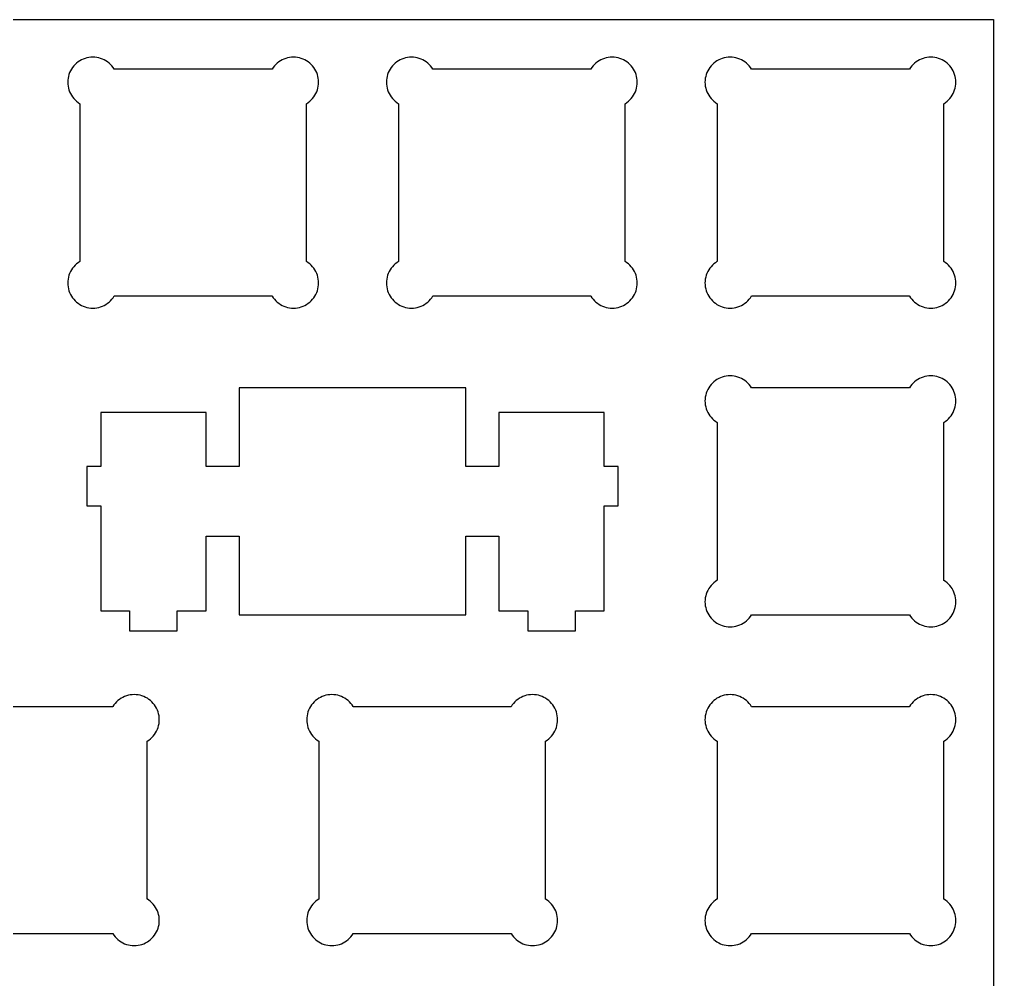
# Model space of a CAD drawing. Extents: x 0 to 305, y 0 to 115.
# Drawn here: x 247 to 305.3, y 57.6 to 115 of the extents above; entities that cross this region are included whole.
import ezdxf

# ---------------------------------------------------------------- set-up
doc = ezdxf.new("R2010")
doc.units = 0
doc.layers.get('0').update_dxf_attribs({"linetype": 'CONTINUOUS'})

msp = doc.modelspace()

# ---------------------------------------------------------------- linework, layer by layer
at = {"color": 0}
for p, q in [((0.01929, 114.986), (305.268, 114.986)), ((305.268, 114.986), (305.268, 0.23702)), ((250.537, 112.451), (250.443, 112.378)), ((250.635, 112.517), (250.537, 112.451)), ((250.737, 112.573), (250.635, 112.517)), ((250.844, 112.623), (250.737, 112.573)), ((250.954, 112.664), (250.844, 112.623)), ((251.068, 112.696), (250.954, 112.664)), ((251.183, 112.718), (251.068, 112.696)), ((251.301, 112.733), (251.183, 112.718)), ((251.418, 112.737), (251.301, 112.733)), ((251.536, 112.733), (251.418, 112.737)), ((251.653, 112.718), (251.536, 112.733)), ((251.769, 112.696), (251.653, 112.718)), ((251.882, 112.664), (251.769, 112.696)), ((251.992, 112.623), (251.882, 112.664)), ((252.098, 112.573), (251.992, 112.623)), ((252.202, 112.517), (252.098, 112.573)), ((252.3, 112.451), (252.202, 112.517)), ((252.393, 112.378), (252.3, 112.451)), ((262.537, 112.451), (262.443, 112.378)), ((262.635, 112.517), (262.537, 112.451)), ((262.737, 112.573), (262.635, 112.517)), ((262.844, 112.623), (262.737, 112.573)), ((262.955, 112.664), (262.844, 112.623)), ((263.067, 112.696), (262.955, 112.664)), ((263.183, 112.718), (263.067, 112.696)), ((263.3, 112.733), (263.183, 112.718)), ((263.417, 112.737), (263.3, 112.733)), ((263.536, 112.733), (263.417, 112.737)), ((263.653, 112.718), (263.536, 112.733)), ((263.769, 112.696), (263.653, 112.718)), ((263.882, 112.664), (263.769, 112.696)), ((263.992, 112.623), (263.882, 112.664)), ((264.098, 112.573), (263.992, 112.623)), ((264.202, 112.517), (264.098, 112.573)), ((264.299, 112.451), (264.202, 112.517)), ((264.393, 112.378), (264.299, 112.451)), ((269.587, 112.451), (269.493, 112.378)), ((269.685, 112.517), (269.587, 112.451)), ((269.787, 112.573), (269.685, 112.517)), ((269.894, 112.623), (269.787, 112.573)), ((270.004, 112.664), (269.894, 112.623)), ((270.118, 112.696), (270.004, 112.664)), ((270.233, 112.718), (270.118, 112.696)), ((270.351, 112.733), (270.233, 112.718)), ((270.468, 112.737), (270.351, 112.733)), ((270.586, 112.733), (270.468, 112.737)), ((270.703, 112.718), (270.586, 112.733)), ((270.819, 112.696), (270.703, 112.718)), ((270.932, 112.664), (270.819, 112.696)), ((271.042, 112.623), (270.932, 112.664)), ((271.148, 112.573), (271.042, 112.623)), ((271.252, 112.517), (271.148, 112.573)), ((271.35, 112.451), (271.252, 112.517)), ((271.443, 112.378), (271.35, 112.451)), ((281.587, 112.451), (281.493, 112.378)), ((281.685, 112.517), (281.587, 112.451)), ((281.787, 112.573), (281.685, 112.517)), ((281.894, 112.623), (281.787, 112.573)), ((282.005, 112.664), (281.894, 112.623)), ((282.117, 112.696), (282.005, 112.664)), ((282.233, 112.718), (282.117, 112.696)), ((282.35, 112.733), (282.233, 112.718)), ((282.467, 112.737), (282.35, 112.733)), ((282.586, 112.733), (282.467, 112.737)), ((282.703, 112.718), (282.586, 112.733)), ((282.819, 112.696), (282.703, 112.718)), ((282.932, 112.664), (282.819, 112.696)), ((283.042, 112.623), (282.932, 112.664)), ((283.148, 112.573), (283.042, 112.623)), ((283.252, 112.517), (283.148, 112.573)), ((283.349, 112.451), (283.252, 112.517)), ((283.443, 112.378), (283.349, 112.451)), ((288.637, 112.451), (288.543, 112.378)), ((288.735, 112.517), (288.637, 112.451)), ((288.837, 112.573), (288.735, 112.517)), ((288.944, 112.623), (288.837, 112.573)), ((289.054, 112.664), (288.944, 112.623)), ((289.168, 112.696), (289.054, 112.664)), ((289.283, 112.718), (289.168, 112.696)), ((289.401, 112.733), (289.283, 112.718)), ((289.518, 112.737), (289.401, 112.733)), ((289.636, 112.733), (289.518, 112.737)), ((289.753, 112.718), (289.636, 112.733)), ((289.869, 112.696), (289.753, 112.718)), ((289.982, 112.664), (289.869, 112.696)), ((290.092, 112.623), (289.982, 112.664)), ((290.198, 112.573), (290.092, 112.623)), ((290.302, 112.517), (290.198, 112.573)), ((290.4, 112.451), (290.302, 112.517)), ((290.493, 112.378), (290.4, 112.451)), ((300.637, 112.451), (300.543, 112.378)), ((300.735, 112.517), (300.637, 112.451)), ((300.837, 112.573), (300.735, 112.517)), ((300.944, 112.623), (300.837, 112.573)), ((301.055, 112.664), (300.944, 112.623)), ((301.167, 112.696), (301.055, 112.664)), ((301.283, 112.718), (301.167, 112.696)), ((301.4, 112.733), (301.283, 112.718)), ((301.517, 112.737), (301.4, 112.733)), ((301.636, 112.733), (301.517, 112.737)), ((301.753, 112.718), (301.636, 112.733)), ((301.869, 112.696), (301.753, 112.718)), ((301.982, 112.664), (301.869, 112.696)), ((302.092, 112.623), (301.982, 112.664)), ((302.198, 112.573), (302.092, 112.623)), ((302.302, 112.517), (302.198, 112.573)), ((302.399, 112.451), (302.302, 112.517)), ((302.493, 112.378), (302.399, 112.451)), ((250.082, 111.919), (250.033, 111.811)), ((250.139, 112.021), (250.082, 111.919)), ((250.205, 112.118), (250.139, 112.021)), ((250.278, 112.212), (250.205, 112.118)), ((250.358, 112.298), (250.278, 112.212)), ((250.443, 112.378), (250.358, 112.298)), ((252.477, 112.298), (252.393, 112.378)), ((252.559, 112.212), (252.477, 112.298)), ((252.632, 112.118), (252.559, 112.212)), ((252.702, 112.013), (252.632, 112.118)), ((262.135, 112.013), (252.702, 112.013)), ((262.139, 112.021), (262.135, 112.013)), ((262.205, 112.118), (262.139, 112.021)), ((262.278, 112.212), (262.205, 112.118)), ((262.358, 112.298), (262.278, 112.212)), ((262.443, 112.378), (262.358, 112.298)), ((264.479, 112.298), (264.393, 112.378)), ((264.559, 112.212), (264.479, 112.298)), ((264.632, 112.118), (264.559, 112.212)), ((264.696, 112.021), (264.632, 112.118)), ((264.755, 111.919), (264.696, 112.021)), ((264.804, 111.811), (264.755, 111.919)), ((269.132, 111.919), (269.083, 111.811)), ((269.189, 112.021), (269.132, 111.919)), ((269.255, 112.118), (269.189, 112.021)), ((269.328, 112.212), (269.255, 112.118)), ((269.408, 112.298), (269.328, 112.212)), ((269.493, 112.378), (269.408, 112.298)), ((271.529, 112.298), (271.443, 112.378)), ((271.609, 112.212), (271.529, 112.298)), ((271.682, 112.118), (271.609, 112.212)), ((271.752, 112.013), (271.682, 112.118)), ((281.185, 112.013), (271.752, 112.013)), ((281.189, 112.021), (281.185, 112.013)), ((281.255, 112.118), (281.189, 112.021)), ((281.328, 112.212), (281.255, 112.118)), ((281.408, 112.298), (281.328, 112.212)), ((281.493, 112.378), (281.408, 112.298)), ((283.529, 112.298), (283.443, 112.378)), ((283.609, 112.212), (283.529, 112.298)), ((283.682, 112.118), (283.609, 112.212)), ((283.746, 112.021), (283.682, 112.118)), ((283.805, 111.919), (283.746, 112.021)), ((283.854, 111.811), (283.805, 111.919)), ((288.182, 111.919), (288.133, 111.811)), ((288.239, 112.021), (288.182, 111.919)), ((288.305, 112.118), (288.239, 112.021)), ((288.378, 112.212), (288.305, 112.118)), ((288.458, 112.298), (288.378, 112.212)), ((288.543, 112.378), (288.458, 112.298)), ((290.579, 112.298), (290.493, 112.378)), ((290.659, 112.212), (290.579, 112.298)), ((290.732, 112.118), (290.659, 112.212)), ((290.802, 112.013), (290.732, 112.118)), ((300.235, 112.013), (290.802, 112.013)), ((300.239, 112.021), (300.235, 112.013)), ((300.305, 112.118), (300.239, 112.021)), ((300.378, 112.212), (300.305, 112.118)), ((300.458, 112.298), (300.378, 112.212)), ((300.543, 112.378), (300.458, 112.298)), ((302.579, 112.298), (302.493, 112.378)), ((302.659, 112.212), (302.579, 112.298)), ((302.732, 112.118), (302.659, 112.212)), ((302.796, 112.021), (302.732, 112.118)), ((302.855, 111.919), (302.796, 112.021)), ((302.904, 111.811), (302.855, 111.919)), ((249.922, 111.355), (249.918, 111.238)), ((249.918, 111.238), (249.922, 111.119)), ((249.937, 111.472), (249.922, 111.355)), ((249.96, 111.588), (249.937, 111.472)), ((249.991, 111.701), (249.96, 111.588)), ((250.033, 111.811), (249.991, 111.701)), ((264.845, 111.701), (264.804, 111.811)), ((264.877, 111.588), (264.845, 111.701)), ((264.9, 111.472), (264.877, 111.588)), ((264.914, 111.355), (264.9, 111.472)), ((264.918, 111.238), (264.914, 111.355)), ((264.914, 111.119), (264.918, 111.238)), ((268.972, 111.355), (268.968, 111.238)), ((268.968, 111.238), (268.972, 111.119)), ((268.987, 111.472), (268.972, 111.355)), ((269.01, 111.588), (268.987, 111.472)), ((269.041, 111.701), (269.01, 111.588)), ((269.083, 111.811), (269.041, 111.701)), ((283.895, 111.701), (283.854, 111.811)), ((283.927, 111.588), (283.895, 111.701)), ((283.95, 111.472), (283.927, 111.588)), ((283.964, 111.355), (283.95, 111.472)), ((283.968, 111.238), (283.964, 111.355)), ((283.964, 111.119), (283.968, 111.238)), ((288.022, 111.355), (288.018, 111.238)), ((288.018, 111.238), (288.022, 111.119)), ((288.037, 111.472), (288.022, 111.355)), ((288.06, 111.588), (288.037, 111.472)), ((288.091, 111.701), (288.06, 111.588)), ((288.133, 111.811), (288.091, 111.701)), ((302.945, 111.701), (302.904, 111.811)), ((302.977, 111.588), (302.945, 111.701)), ((303, 111.472), (302.977, 111.588)), ((303.014, 111.355), (303, 111.472)), ((303.018, 111.238), (303.014, 111.355)), ((303.014, 111.119), (303.018, 111.238)), ((249.922, 111.119), (249.937, 111.002)), ((249.937, 111.002), (249.96, 110.887)), ((249.96, 110.887), (249.991, 110.774)), ((249.991, 110.774), (250.033, 110.663)), ((250.033, 110.663), (250.082, 110.557)), ((264.755, 110.557), (264.804, 110.663)), ((264.804, 110.663), (264.845, 110.774)), ((264.845, 110.774), (264.877, 110.887)), ((264.877, 110.887), (264.9, 111.002)), ((264.9, 111.002), (264.914, 111.119)), ((268.972, 111.119), (268.987, 111.002)), ((268.987, 111.002), (269.01, 110.887)), ((269.01, 110.887), (269.041, 110.774)), ((269.041, 110.774), (269.083, 110.663)), ((269.083, 110.663), (269.132, 110.557)), ((283.805, 110.557), (283.854, 110.663)), ((283.854, 110.663), (283.895, 110.774)), ((283.895, 110.774), (283.927, 110.887)), ((283.927, 110.887), (283.95, 111.002)), ((283.95, 111.002), (283.964, 111.119)), ((288.022, 111.119), (288.037, 111.002)), ((288.037, 111.002), (288.06, 110.887)), ((288.06, 110.887), (288.091, 110.774)), ((288.091, 110.774), (288.133, 110.663)), ((288.133, 110.663), (288.182, 110.557)), ((302.855, 110.557), (302.904, 110.663)), ((302.904, 110.663), (302.945, 110.774)), ((302.945, 110.774), (302.977, 110.887)), ((302.977, 110.887), (303, 111.002)), ((303, 111.002), (303.014, 111.119)), ((250.082, 110.557), (250.139, 110.454)), ((250.139, 110.454), (250.205, 110.356)), ((250.205, 110.356), (250.278, 110.262)), ((250.278, 110.262), (250.358, 110.177)), ((250.358, 110.177), (250.443, 110.097)), ((250.443, 110.097), (250.537, 110.024)), ((264.299, 110.024), (264.393, 110.097)), ((264.393, 110.097), (264.479, 110.177)), ((264.479, 110.177), (264.559, 110.262)), ((264.559, 110.262), (264.632, 110.356)), ((264.632, 110.356), (264.696, 110.454)), ((264.696, 110.454), (264.755, 110.557)), ((269.132, 110.557), (269.189, 110.454)), ((269.189, 110.454), (269.255, 110.356)), ((269.255, 110.356), (269.328, 110.262)), ((269.328, 110.262), (269.408, 110.177)), ((269.408, 110.177), (269.493, 110.097)), ((269.493, 110.097), (269.587, 110.024)), ((283.349, 110.024), (283.443, 110.097)), ((283.443, 110.097), (283.529, 110.177)), ((283.529, 110.177), (283.609, 110.262)), ((283.609, 110.262), (283.682, 110.356)), ((283.682, 110.356), (283.746, 110.454)), ((283.746, 110.454), (283.805, 110.557)), ((288.182, 110.557), (288.239, 110.454)), ((288.239, 110.454), (288.305, 110.356)), ((288.305, 110.356), (288.378, 110.262)), ((288.378, 110.262), (288.458, 110.177)), ((288.458, 110.177), (288.543, 110.097)), ((288.543, 110.097), (288.637, 110.024)), ((302.399, 110.024), (302.493, 110.097)), ((302.493, 110.097), (302.579, 110.177)), ((302.579, 110.177), (302.659, 110.262)), ((302.659, 110.262), (302.732, 110.356)), ((302.732, 110.356), (302.796, 110.454)), ((302.796, 110.454), (302.855, 110.557)), ((250.537, 110.024), (250.643, 109.954)), ((250.643, 109.954), (250.643, 100.521)), ((264.194, 109.954), (264.299, 110.024)), ((264.194, 100.521), (264.194, 109.954)), ((269.587, 110.024), (269.693, 109.954)), ((269.693, 109.954), (269.693, 100.521)), ((283.244, 109.954), (283.349, 110.024)), ((283.244, 100.521), (283.244, 109.954)), ((288.637, 110.024), (288.743, 109.954)), ((288.743, 109.954), (288.743, 100.521)), ((302.294, 109.954), (302.399, 110.024)), ((302.294, 100.521), (302.294, 109.954)), ((250.278, 100.212), (250.205, 100.119)), ((250.358, 100.298), (250.278, 100.212)), ((250.443, 100.378), (250.358, 100.298)), ((250.537, 100.451), (250.443, 100.378)), ((250.635, 100.517), (250.537, 100.451)), ((250.643, 100.521), (250.635, 100.517)), ((264.202, 100.517), (264.194, 100.521)), ((264.299, 100.451), (264.202, 100.517)), ((264.393, 100.378), (264.299, 100.451)), ((264.479, 100.298), (264.393, 100.378)), ((264.559, 100.212), (264.479, 100.298)), ((264.632, 100.119), (264.559, 100.212)), ((269.328, 100.212), (269.255, 100.119)), ((269.408, 100.298), (269.328, 100.212)), ((269.493, 100.378), (269.408, 100.298)), ((269.587, 100.451), (269.493, 100.378)), ((269.685, 100.517), (269.587, 100.451)), ((269.693, 100.521), (269.685, 100.517)), ((283.252, 100.517), (283.244, 100.521)), ((283.349, 100.451), (283.252, 100.517)), ((283.443, 100.378), (283.349, 100.451)), ((283.529, 100.298), (283.443, 100.378)), ((283.609, 100.212), (283.529, 100.298)), ((283.682, 100.119), (283.609, 100.212)), ((288.378, 100.212), (288.305, 100.119)), ((288.458, 100.298), (288.378, 100.212)), ((288.543, 100.378), (288.458, 100.298)), ((288.637, 100.451), (288.543, 100.378)), ((288.735, 100.517), (288.637, 100.451)), ((288.743, 100.521), (288.735, 100.517)), ((302.302, 100.517), (302.294, 100.521)), ((302.399, 100.451), (302.302, 100.517)), ((302.493, 100.378), (302.399, 100.451)), ((302.579, 100.298), (302.493, 100.378)), ((302.659, 100.212), (302.579, 100.298)), ((302.732, 100.119), (302.659, 100.212)), ((249.96, 99.5881), (249.937, 99.4724)), ((249.991, 99.701), (249.96, 99.5881)), ((250.033, 99.8114), (249.991, 99.701)), ((250.082, 99.9187), (250.033, 99.8114)), ((250.139, 100.021), (250.082, 99.9187)), ((250.205, 100.119), (250.139, 100.021)), ((264.696, 100.021), (264.632, 100.119)), ((264.755, 99.9187), (264.696, 100.021)), ((264.804, 99.8114), (264.755, 99.9187)), ((264.845, 99.701), (264.804, 99.8114)), ((264.877, 99.5881), (264.845, 99.701)), ((264.9, 99.4724), (264.877, 99.5881)), ((269.01, 99.5881), (268.987, 99.4724)), ((269.041, 99.701), (269.01, 99.5881)), ((269.083, 99.8114), (269.041, 99.701)), ((269.132, 99.9187), (269.083, 99.8114)), ((269.189, 100.021), (269.132, 99.9187)), ((269.255, 100.119), (269.189, 100.021)), ((283.746, 100.021), (283.682, 100.119)), ((283.805, 99.9187), (283.746, 100.021)), ((283.854, 99.8114), (283.805, 99.9187)), ((283.895, 99.701), (283.854, 99.8114)), ((283.927, 99.5881), (283.895, 99.701)), ((283.95, 99.4724), (283.927, 99.5881)), ((288.06, 99.5881), (288.037, 99.4724)), ((288.091, 99.701), (288.06, 99.5881)), ((288.133, 99.8114), (288.091, 99.701)), ((288.182, 99.9187), (288.133, 99.8114)), ((288.239, 100.021), (288.182, 99.9187)), ((288.305, 100.119), (288.239, 100.021)), ((302.796, 100.021), (302.732, 100.119)), ((302.855, 99.9187), (302.796, 100.021)), ((302.904, 99.8114), (302.855, 99.9187)), ((302.945, 99.701), (302.904, 99.8114)), ((302.977, 99.5881), (302.945, 99.701)), ((303, 99.4724), (302.977, 99.5881)), ((249.922, 99.3553), (249.918, 99.2382)), ((249.918, 99.2382), (249.922, 99.1196)), ((249.937, 99.4724), (249.922, 99.3553)), ((249.922, 99.1196), (249.937, 99.0025)), ((249.937, 99.0025), (249.96, 98.8868)), ((264.877, 98.8868), (264.9, 99.0025)), ((264.914, 99.3553), (264.9, 99.4724)), ((264.9, 99.0025), (264.914, 99.1196)), ((264.918, 99.2382), (264.914, 99.3553)), ((264.914, 99.1196), (264.918, 99.2382)), ((268.972, 99.3553), (268.968, 99.2382)), ((268.968, 99.2382), (268.972, 99.1196)), ((268.987, 99.4724), (268.972, 99.3553)), ((268.972, 99.1196), (268.987, 99.0025)), ((268.987, 99.0025), (269.01, 98.8868)), ((283.927, 98.8868), (283.95, 99.0025)), ((283.964, 99.3553), (283.95, 99.4724)), ((283.95, 99.0025), (283.964, 99.1196)), ((283.968, 99.2382), (283.964, 99.3553)), ((283.964, 99.1196), (283.968, 99.2382)), ((288.022, 99.3553), (288.018, 99.2382)), ((288.018, 99.2382), (288.022, 99.1196)), ((288.037, 99.4724), (288.022, 99.3553)), ((288.022, 99.1196), (288.037, 99.0025)), ((288.037, 99.0025), (288.06, 98.8868)), ((302.977, 98.8868), (303, 99.0025)), ((303.014, 99.3553), (303, 99.4724)), ((303, 99.0025), (303.014, 99.1196)), ((303.018, 99.2382), (303.014, 99.3553)), ((303.014, 99.1196), (303.018, 99.2382)), ((249.96, 98.8868), (249.991, 98.7735)), ((249.991, 98.7735), (250.033, 98.6635)), ((250.033, 98.6635), (250.082, 98.5573)), ((250.082, 98.5573), (250.139, 98.4539)), ((250.139, 98.4539), (250.205, 98.3562)), ((252.632, 98.3562), (252.702, 98.462)), ((252.702, 98.462), (262.135, 98.462)), ((262.135, 98.462), (262.139, 98.4539)), ((262.139, 98.4539), (262.205, 98.3562)), ((264.632, 98.3562), (264.696, 98.4539)), ((264.696, 98.4539), (264.755, 98.5573)), ((264.755, 98.5573), (264.804, 98.6635)), ((264.804, 98.6635), (264.845, 98.7735)), ((264.845, 98.7735), (264.877, 98.8868)), ((269.01, 98.8868), (269.041, 98.7735)), ((269.041, 98.7735), (269.083, 98.6635)), ((269.083, 98.6635), (269.132, 98.5573)), ((269.132, 98.5573), (269.189, 98.4539)), ((269.189, 98.4539), (269.255, 98.3562)), ((271.682, 98.3562), (271.752, 98.462)), ((271.752, 98.462), (281.185, 98.462)), ((281.185, 98.462), (281.189, 98.4539)), ((281.189, 98.4539), (281.255, 98.3562)), ((283.682, 98.3562), (283.746, 98.4539)), ((283.746, 98.4539), (283.805, 98.5573)), ((283.805, 98.5573), (283.854, 98.6635)), ((283.854, 98.6635), (283.895, 98.7735)), ((283.895, 98.7735), (283.927, 98.8868)), ((288.06, 98.8868), (288.091, 98.7735)), ((288.091, 98.7735), (288.133, 98.6635)), ((288.133, 98.6635), (288.182, 98.5573)), ((288.182, 98.5573), (288.239, 98.4539)), ((288.239, 98.4539), (288.305, 98.3562)), ((290.732, 98.3562), (290.802, 98.462)), ((290.802, 98.462), (300.235, 98.462)), ((300.235, 98.462), (300.239, 98.4539)), ((300.239, 98.4539), (300.305, 98.3562)), ((302.732, 98.3562), (302.796, 98.4539)), ((302.796, 98.4539), (302.855, 98.5573)), ((302.855, 98.5573), (302.904, 98.6635)), ((302.904, 98.6635), (302.945, 98.7735)), ((302.945, 98.7735), (302.977, 98.8868)), ((250.205, 98.3562), (250.278, 98.2624)), ((250.278, 98.2624), (250.358, 98.177)), ((250.358, 98.177), (250.443, 98.0969)), ((250.443, 98.0969), (250.537, 98.0239)), ((250.537, 98.0239), (250.635, 97.9593)), ((250.635, 97.9593), (250.737, 97.9015)), ((250.737, 97.9015), (250.844, 97.8517)), ((250.844, 97.8517), (250.954, 97.8105)), ((251.882, 97.8105), (251.992, 97.8517)), ((251.992, 97.8517), (252.098, 97.9015)), ((252.098, 97.9015), (252.202, 97.9593)), ((252.202, 97.9593), (252.3, 98.0239)), ((252.3, 98.0239), (252.393, 98.0969)), ((252.393, 98.0969), (252.477, 98.177)), ((252.477, 98.177), (252.559, 98.2624)), ((252.559, 98.2624), (252.632, 98.3562)), ((262.205, 98.3562), (262.278, 98.2624)), ((262.278, 98.2624), (262.358, 98.177)), ((262.358, 98.177), (262.443, 98.0969)), ((262.443, 98.0969), (262.537, 98.0239)), ((262.537, 98.0239), (262.635, 97.9593)), ((262.635, 97.9593), (262.737, 97.9015)), ((262.737, 97.9015), (262.844, 97.8517)), ((262.844, 97.8517), (262.955, 97.8105)), ((263.882, 97.8105), (263.992, 97.8517)), ((263.992, 97.8517), (264.098, 97.9015)), ((264.098, 97.9015), (264.202, 97.9593)), ((264.202, 97.9593), (264.299, 98.0239)), ((264.299, 98.0239), (264.393, 98.0969)), ((264.393, 98.0969), (264.479, 98.177)), ((264.479, 98.177), (264.559, 98.2624)), ((264.559, 98.2624), (264.632, 98.3562)), ((269.255, 98.3562), (269.328, 98.2624)), ((269.328, 98.2624), (269.408, 98.177)), ((269.408, 98.177), (269.493, 98.0969)), ((269.493, 98.0969), (269.587, 98.0239)), ((269.587, 98.0239), (269.685, 97.9593)), ((269.685, 97.9593), (269.787, 97.9015)), ((269.787, 97.9015), (269.894, 97.8517)), ((269.894, 97.8517), (270.004, 97.8105)), ((270.932, 97.8105), (271.042, 97.8517)), ((271.042, 97.8517), (271.148, 97.9015)), ((271.148, 97.9015), (271.252, 97.9593)), ((271.252, 97.9593), (271.35, 98.0239)), ((271.35, 98.0239), (271.443, 98.0969)), ((271.443, 98.0969), (271.529, 98.177)), ((271.529, 98.177), (271.609, 98.2624)), ((271.609, 98.2624), (271.682, 98.3562)), ((281.255, 98.3562), (281.328, 98.2624)), ((281.328, 98.2624), (281.408, 98.177)), ((281.408, 98.177), (281.493, 98.0969)), ((281.493, 98.0969), (281.587, 98.0239)), ((281.587, 98.0239), (281.685, 97.9593)), ((281.685, 97.9593), (281.787, 97.9015)), ((281.787, 97.9015), (281.894, 97.8517)), ((281.894, 97.8517), (282.005, 97.8105)), ((282.932, 97.8105), (283.042, 97.8517)), ((283.042, 97.8517), (283.148, 97.9015)), ((283.148, 97.9015), (283.252, 97.9593)), ((283.252, 97.9593), (283.349, 98.0239)), ((283.349, 98.0239), (283.443, 98.0969)), ((283.443, 98.0969), (283.529, 98.177)), ((283.529, 98.177), (283.609, 98.2624)), ((283.609, 98.2624), (283.682, 98.3562)), ((288.305, 98.3562), (288.378, 98.2624)), ((288.378, 98.2624), (288.458, 98.177)), ((288.458, 98.177), (288.543, 98.0969)), ((288.543, 98.0969), (288.637, 98.0239)), ((288.637, 98.0239), (288.735, 97.9593)), ((288.735, 97.9593), (288.837, 97.9015)), ((288.837, 97.9015), (288.944, 97.8517)), ((288.944, 97.8517), (289.054, 97.8105)), ((289.982, 97.8105), (290.092, 97.8517)), ((290.092, 97.8517), (290.198, 97.9015)), ((290.198, 97.9015), (290.302, 97.9593)), ((290.302, 97.9593), (290.4, 98.0239)), ((290.4, 98.0239), (290.493, 98.0969)), ((290.493, 98.0969), (290.579, 98.177)), ((290.579, 98.177), (290.659, 98.2624)), ((290.659, 98.2624), (290.732, 98.3562)), ((300.305, 98.3562), (300.378, 98.2624)), ((300.378, 98.2624), (300.458, 98.177)), ((300.458, 98.177), (300.543, 98.0969)), ((300.543, 98.0969), (300.637, 98.0239)), ((300.637, 98.0239), (300.735, 97.9593)), ((300.735, 97.9593), (300.837, 97.9015)), ((300.837, 97.9015), (300.944, 97.8517)), ((300.944, 97.8517), (301.055, 97.8105)), ((301.982, 97.8105), (302.092, 97.8517)), ((302.092, 97.8517), (302.198, 97.9015)), ((302.198, 97.9015), (302.302, 97.9593)), ((302.302, 97.9593), (302.399, 98.0239)), ((302.399, 98.0239), (302.493, 98.0969)), ((302.493, 98.0969), (302.579, 98.177)), ((302.579, 98.177), (302.659, 98.2624)), ((302.659, 98.2624), (302.732, 98.3562)), ((250.954, 97.8105), (251.068, 97.7787)), ((251.068, 97.7787), (251.183, 97.7554)), ((251.183, 97.7554), (251.301, 97.7417)), ((251.301, 97.7417), (251.418, 97.7374)), ((251.418, 97.7374), (251.536, 97.7417)), ((251.536, 97.7417), (251.653, 97.7554)), ((251.653, 97.7554), (251.769, 97.7787)), ((251.769, 97.7787), (251.882, 97.8105)), ((262.955, 97.8105), (263.067, 97.7787)), ((263.067, 97.7787), (263.183, 97.7554)), ((263.183, 97.7554), (263.3, 97.7417)), ((263.3, 97.7417), (263.417, 97.7374)), ((263.417, 97.7374), (263.536, 97.7417)), ((263.536, 97.7417), (263.653, 97.7554)), ((263.653, 97.7554), (263.769, 97.7787)), ((263.769, 97.7787), (263.882, 97.8105)), ((270.004, 97.8105), (270.118, 97.7787)), ((270.118, 97.7787), (270.233, 97.7554)), ((270.233, 97.7554), (270.351, 97.7417)), ((270.351, 97.7417), (270.468, 97.7374)), ((270.468, 97.7374), (270.586, 97.7417)), ((270.586, 97.7417), (270.703, 97.7554)), ((270.703, 97.7554), (270.819, 97.7787)), ((270.819, 97.7787), (270.932, 97.8105)), ((282.005, 97.8105), (282.117, 97.7787)), ((282.117, 97.7787), (282.233, 97.7554)), ((282.233, 97.7554), (282.35, 97.7417)), ((282.35, 97.7417), (282.467, 97.7374)), ((282.467, 97.7374), (282.586, 97.7417)), ((282.586, 97.7417), (282.703, 97.7554)), ((282.703, 97.7554), (282.819, 97.7787)), ((282.819, 97.7787), (282.932, 97.8105)), ((289.054, 97.8105), (289.168, 97.7787)), ((289.168, 97.7787), (289.283, 97.7554)), ((289.283, 97.7554), (289.401, 97.7417)), ((289.401, 97.7417), (289.518, 97.7374)), ((289.518, 97.7374), (289.636, 97.7417)), ((289.636, 97.7417), (289.753, 97.7554)), ((289.753, 97.7554), (289.869, 97.7787)), ((289.869, 97.7787), (289.982, 97.8105)), ((301.055, 97.8105), (301.167, 97.7787)), ((301.167, 97.7787), (301.283, 97.7554)), ((301.283, 97.7554), (301.4, 97.7417)), ((301.4, 97.7417), (301.517, 97.7374)), ((301.517, 97.7374), (301.636, 97.7417)), ((301.636, 97.7417), (301.753, 97.7554)), ((301.753, 97.7554), (301.869, 97.7787)), ((301.869, 97.7787), (301.982, 97.8105)), ((288.458, 93.2476), (288.378, 93.1623)), ((288.543, 93.3277), (288.458, 93.2476)), ((288.637, 93.4007), (288.543, 93.3277)), ((288.735, 93.4667), (288.637, 93.4007)), ((288.837, 93.5232), (288.735, 93.4667)), ((288.944, 93.5729), (288.837, 93.5232)), ((289.054, 93.6142), (288.944, 93.5729)), ((289.168, 93.6459), (289.054, 93.6142)), ((289.283, 93.6681), (289.168, 93.6459)), ((289.401, 93.6833), (289.283, 93.6681)), ((289.518, 93.6872), (289.401, 93.6833)), ((289.636, 93.6833), (289.518, 93.6872)), ((289.753, 93.6681), (289.636, 93.6833)), ((289.869, 93.6459), (289.753, 93.6681)), ((289.982, 93.6142), (289.869, 93.6459)), ((290.092, 93.5729), (289.982, 93.6142)), ((290.198, 93.5232), (290.092, 93.5729)), ((290.302, 93.4667), (290.198, 93.5232)), ((290.4, 93.4007), (290.302, 93.4667)), ((290.493, 93.3277), (290.4, 93.4007)), ((290.579, 93.2476), (290.493, 93.3277)), ((290.659, 93.1623), (290.579, 93.2476)), ((300.458, 93.2476), (300.378, 93.1623)), ((300.543, 93.3277), (300.458, 93.2476)), ((300.637, 93.4007), (300.543, 93.3277)), ((300.735, 93.4667), (300.637, 93.4007)), ((300.837, 93.5232), (300.735, 93.4667)), ((300.944, 93.5729), (300.837, 93.5232)), ((301.055, 93.6142), (300.944, 93.5729)), ((301.167, 93.6459), (301.055, 93.6142)), ((301.283, 93.6681), (301.167, 93.6459)), ((301.4, 93.6833), (301.283, 93.6681)), ((301.517, 93.6872), (301.4, 93.6833)), ((301.636, 93.6833), (301.517, 93.6872)), ((301.753, 93.6681), (301.636, 93.6833)), ((301.869, 93.6459), (301.753, 93.6681)), ((301.982, 93.6142), (301.869, 93.6459)), ((302.092, 93.5729), (301.982, 93.6142)), ((302.198, 93.5232), (302.092, 93.5729)), ((302.302, 93.4667), (302.198, 93.5232)), ((302.399, 93.4007), (302.302, 93.4667)), ((302.493, 93.3277), (302.399, 93.4007)), ((302.579, 93.2476), (302.493, 93.3277)), ((302.659, 93.1623), (302.579, 93.2476)), ((260.168, 92.9626), (260.168, 88.2632)), ((273.719, 92.9626), (260.168, 92.9626)), ((273.719, 88.2632), (273.719, 92.9626)), ((288.091, 92.6511), (288.06, 92.5382)), ((288.133, 92.7612), (288.091, 92.6511)), ((288.182, 92.8688), (288.133, 92.7612)), ((288.239, 92.9707), (288.182, 92.8688)), ((288.305, 93.0684), (288.239, 92.9707)), ((288.378, 93.1623), (288.305, 93.0684)), ((290.732, 93.0684), (290.659, 93.1623)), ((290.802, 92.9626), (290.732, 93.0684)), ((300.235, 92.9626), (290.802, 92.9626)), ((300.239, 92.9707), (300.235, 92.9626)), ((300.305, 93.0684), (300.239, 92.9707)), ((300.378, 93.1623), (300.305, 93.0684)), ((302.732, 93.0684), (302.659, 93.1623)), ((302.796, 92.9707), (302.732, 93.0684)), ((302.855, 92.8688), (302.796, 92.9707)), ((302.904, 92.7612), (302.855, 92.8688)), ((302.945, 92.6511), (302.904, 92.7612)), ((302.977, 92.5382), (302.945, 92.6511)), ((288.022, 92.305), (288.018, 92.1879)), ((288.018, 92.1879), (288.022, 92.0694)), ((288.037, 92.4221), (288.022, 92.305)), ((288.022, 92.0694), (288.037, 91.9522)), ((288.06, 92.5382), (288.037, 92.4221)), ((303, 92.4221), (302.977, 92.5382)), ((303.014, 92.305), (303, 92.4221)), ((303, 91.9522), (303.014, 92.0694)), ((303.018, 92.1879), (303.014, 92.305)), ((303.014, 92.0694), (303.018, 92.1879)), ((258.193, 91.4922), (251.893, 91.4922)), ((251.893, 91.4922), (251.893, 88.2632)), ((258.193, 88.2632), (258.193, 91.4922)), ((281.994, 91.4922), (275.693, 91.4922)), ((275.693, 91.4922), (275.693, 88.2632)), ((281.994, 88.2632), (281.994, 91.4922)), ((288.037, 91.9522), (288.06, 91.8365)), ((288.06, 91.8365), (288.091, 91.7236)), ((288.091, 91.7236), (288.133, 91.6132)), ((288.133, 91.6132), (288.182, 91.5074)), ((288.182, 91.5074), (288.239, 91.404)), ((302.796, 91.404), (302.855, 91.5074)), ((302.855, 91.5074), (302.904, 91.6132)), ((302.904, 91.6132), (302.945, 91.7236)), ((302.945, 91.7236), (302.977, 91.8365)), ((302.977, 91.8365), (303, 91.9522)), ((288.239, 91.404), (288.305, 91.3059)), ((288.305, 91.3059), (288.378, 91.2125)), ((288.378, 91.2125), (288.458, 91.1271)), ((288.458, 91.1271), (288.543, 91.047)), ((288.543, 91.047), (288.637, 90.974)), ((288.637, 90.974), (288.743, 90.9038)), ((288.743, 90.9038), (288.743, 81.4709)), ((302.294, 90.9038), (302.399, 90.974)), ((302.294, 81.4709), (302.294, 90.9038)), ((302.399, 90.974), (302.493, 91.047)), ((302.493, 91.047), (302.579, 91.1271)), ((302.579, 91.1271), (302.659, 91.2125)), ((302.659, 91.2125), (302.732, 91.3059)), ((302.732, 91.3059), (302.796, 91.404)), ((251.893, 88.2632), (251.068, 88.2632)), ((251.068, 88.2632), (251.068, 85.9109)), ((260.168, 88.2632), (258.193, 88.2632)), ((275.693, 88.2632), (273.719, 88.2632)), ((282.819, 88.2632), (281.994, 88.2632)), ((282.819, 85.9109), (282.819, 88.2632)), ((251.068, 85.9109), (251.893, 85.9109)), ((251.893, 85.9109), (251.893, 79.6424)), ((281.994, 79.6424), (281.994, 85.9109)), ((281.994, 85.9109), (282.819, 85.9109)), ((258.193, 79.6424), (258.193, 84.1114)), ((258.193, 84.1114), (260.168, 84.1114)), ((260.168, 84.1114), (260.168, 79.412)), ((273.719, 79.412), (273.719, 84.1114)), ((273.719, 84.1114), (275.693, 84.1114)), ((275.693, 84.1114), (275.693, 79.6424)), ((288.239, 80.9706), (288.182, 80.8687)), ((288.305, 81.0687), (288.239, 80.9706)), ((288.378, 81.1622), (288.305, 81.0687)), ((288.458, 81.2479), (288.378, 81.1622)), ((288.543, 81.3276), (288.458, 81.2479)), ((288.637, 81.4007), (288.543, 81.3276)), ((288.735, 81.467), (288.637, 81.4007)), ((288.743, 81.4709), (288.735, 81.467)), ((302.302, 81.467), (302.294, 81.4709)), ((302.399, 81.4007), (302.302, 81.467)), ((302.493, 81.3276), (302.399, 81.4007)), ((302.579, 81.2479), (302.493, 81.3276)), ((302.659, 81.1622), (302.579, 81.2479)), ((302.732, 81.0687), (302.659, 81.1622)), ((302.796, 80.9706), (302.732, 81.0687)), ((302.855, 80.8687), (302.796, 80.9706)), ((288.037, 80.4224), (288.022, 80.3053)), ((288.06, 80.5381), (288.037, 80.4224)), ((288.091, 80.651), (288.06, 80.5381)), ((288.133, 80.7614), (288.091, 80.651)), ((288.182, 80.8687), (288.133, 80.7614)), ((302.904, 80.7614), (302.855, 80.8687)), ((302.945, 80.651), (302.904, 80.7614)), ((302.977, 80.5381), (302.945, 80.651)), ((303, 80.4224), (302.977, 80.5381)), ((303.014, 80.3053), (303, 80.4224)), ((288.022, 80.3053), (288.018, 80.1882)), ((288.018, 80.1882), (288.022, 80.0696)), ((288.022, 80.0696), (288.037, 79.9525)), ((288.037, 79.9525), (288.06, 79.8368)), ((288.06, 79.8368), (288.091, 79.7235)), ((302.945, 79.7235), (302.977, 79.8368)), ((302.977, 79.8368), (303, 79.9525)), ((303, 79.9525), (303.014, 80.0696)), ((303.018, 80.1882), (303.014, 80.3053)), ((303.014, 80.0696), (303.018, 80.1882)), ((251.893, 79.6424), (253.618, 79.6424)), ((253.618, 79.6424), (253.618, 78.4419)), ((256.469, 78.4419), (256.469, 79.6424)), ((256.469, 79.6424), (258.193, 79.6424)), ((260.168, 79.412), (273.719, 79.412)), ((275.693, 79.6424), (277.418, 79.6424)), ((277.418, 79.6424), (277.418, 78.4419)), ((280.27, 78.4419), (280.27, 79.6424)), ((280.27, 79.6424), (281.994, 79.6424)), ((288.091, 79.7235), (288.133, 79.6135)), ((288.133, 79.6135), (288.182, 79.5073)), ((288.182, 79.5073), (288.239, 79.4039)), ((288.239, 79.4039), (288.305, 79.3062)), ((288.305, 79.3062), (288.378, 79.2124)), ((288.378, 79.2124), (288.458, 79.127)), ((290.579, 79.127), (290.659, 79.2124)), ((290.659, 79.2124), (290.732, 79.3062)), ((290.732, 79.3062), (290.802, 79.412)), ((290.802, 79.412), (300.235, 79.412)), ((300.235, 79.412), (300.239, 79.4039)), ((300.239, 79.4039), (300.305, 79.3062)), ((300.305, 79.3062), (300.378, 79.2124)), ((300.378, 79.2124), (300.458, 79.127)), ((302.579, 79.127), (302.659, 79.2124)), ((302.659, 79.2124), (302.732, 79.3062)), ((302.732, 79.3062), (302.796, 79.4039)), ((302.796, 79.4039), (302.855, 79.5073)), ((302.855, 79.5073), (302.904, 79.6135)), ((302.904, 79.6135), (302.945, 79.7235)), ((288.458, 79.127), (288.543, 79.0469)), ((288.543, 79.0469), (288.637, 78.9739)), ((288.637, 78.9739), (288.735, 78.9093)), ((288.735, 78.9093), (288.837, 78.8515)), ((288.837, 78.8515), (288.944, 78.8017)), ((288.944, 78.8017), (289.054, 78.7605)), ((289.054, 78.7605), (289.168, 78.7287)), ((289.168, 78.7287), (289.283, 78.7054)), ((289.283, 78.7054), (289.401, 78.6917)), ((289.401, 78.6917), (289.518, 78.6874)), ((289.518, 78.6874), (289.636, 78.6917)), ((289.636, 78.6917), (289.753, 78.7054)), ((289.753, 78.7054), (289.869, 78.7287)), ((289.869, 78.7287), (289.982, 78.7605)), ((289.982, 78.7605), (290.092, 78.8017)), ((290.092, 78.8017), (290.198, 78.8515)), ((290.198, 78.8515), (290.302, 78.9093)), ((290.302, 78.9093), (290.4, 78.9739)), ((290.4, 78.9739), (290.493, 79.0469)), ((290.493, 79.0469), (290.579, 79.127)), ((300.458, 79.127), (300.543, 79.0469)), ((300.543, 79.0469), (300.637, 78.9739)), ((300.637, 78.9739), (300.735, 78.9093)), ((300.735, 78.9093), (300.837, 78.8515)), ((300.837, 78.8515), (300.944, 78.8017)), ((300.944, 78.8017), (301.055, 78.7605)), ((301.055, 78.7605), (301.167, 78.7287)), ((301.167, 78.7287), (301.283, 78.7054)), ((301.283, 78.7054), (301.4, 78.6917)), ((301.4, 78.6917), (301.517, 78.6874)), ((301.517, 78.6874), (301.636, 78.6917)), ((301.636, 78.6917), (301.753, 78.7054)), ((301.753, 78.7054), (301.869, 78.7287)), ((301.869, 78.7287), (301.982, 78.7605)), ((301.982, 78.7605), (302.092, 78.8017)), ((302.092, 78.8017), (302.198, 78.8515)), ((302.198, 78.8515), (302.302, 78.9093)), ((302.302, 78.9093), (302.399, 78.9739)), ((302.399, 78.9739), (302.493, 79.0469)), ((302.493, 79.0469), (302.579, 79.127)), ((253.618, 78.4419), (256.469, 78.4419)), ((277.418, 78.4419), (280.27, 78.4419)), ((253.43, 74.5642), (253.319, 74.5229)), ((253.542, 74.5959), (253.43, 74.5642)), ((253.658, 74.6181), (253.542, 74.5959)), ((253.775, 74.6333), (253.658, 74.6181)), ((253.892, 74.6372), (253.775, 74.6333)), ((254.011, 74.6333), (253.892, 74.6372)), ((254.127, 74.6181), (254.011, 74.6333)), ((254.244, 74.5959), (254.127, 74.6181)), ((254.357, 74.5642), (254.244, 74.5959)), ((254.466, 74.5229), (254.357, 74.5642)), ((265.242, 74.5642), (265.132, 74.5229)), ((265.356, 74.5959), (265.242, 74.5642)), ((265.471, 74.6181), (265.356, 74.5959)), ((265.588, 74.6333), (265.471, 74.6181)), ((265.707, 74.6372), (265.588, 74.6333)), ((265.824, 74.6333), (265.707, 74.6372)), ((265.941, 74.6181), (265.824, 74.6333)), ((266.057, 74.5959), (265.941, 74.6181)), ((266.169, 74.5642), (266.057, 74.5959)), ((266.28, 74.5229), (266.169, 74.5642)), ((277.242, 74.5642), (277.132, 74.5229)), ((277.356, 74.5959), (277.242, 74.5642)), ((277.471, 74.6181), (277.356, 74.5959)), ((277.588, 74.6333), (277.471, 74.6181)), ((277.706, 74.6372), (277.588, 74.6333)), ((277.823, 74.6333), (277.706, 74.6372)), ((277.941, 74.6181), (277.823, 74.6333)), ((278.056, 74.5959), (277.941, 74.6181)), ((278.17, 74.5642), (278.056, 74.5959)), ((278.28, 74.5229), (278.17, 74.5642)), ((289.054, 74.5642), (288.944, 74.5229)), ((289.168, 74.5959), (289.054, 74.5642)), ((289.283, 74.6181), (289.168, 74.5959)), ((289.401, 74.6333), (289.283, 74.6181)), ((289.518, 74.6372), (289.401, 74.6333)), ((289.636, 74.6333), (289.518, 74.6372)), ((289.753, 74.6181), (289.636, 74.6333)), ((289.869, 74.5959), (289.753, 74.6181)), ((289.982, 74.5642), (289.869, 74.5959)), ((290.092, 74.5229), (289.982, 74.5642)), ((301.055, 74.5642), (300.944, 74.5229)), ((301.167, 74.5959), (301.055, 74.5642)), ((301.283, 74.6181), (301.167, 74.5959)), ((301.4, 74.6333), (301.283, 74.6181)), ((301.517, 74.6372), (301.4, 74.6333)), ((301.636, 74.6333), (301.517, 74.6372)), ((301.753, 74.6181), (301.636, 74.6333)), ((301.869, 74.5959), (301.753, 74.6181)), ((301.982, 74.5642), (301.869, 74.5959)), ((302.092, 74.5229), (301.982, 74.5642)), ((252.68, 74.0184), (252.614, 73.9207)), ((252.752, 74.1123), (252.68, 74.0184)), ((252.833, 74.1976), (252.752, 74.1123)), ((252.918, 74.2777), (252.833, 74.1976)), ((253.012, 74.3507), (252.918, 74.2777)), ((253.11, 74.4167), (253.012, 74.3507)), ((253.21, 74.4732), (253.11, 74.4167)), ((253.319, 74.5229), (253.21, 74.4732)), ((254.573, 74.4732), (254.466, 74.5229)), ((254.677, 74.4167), (254.573, 74.4732)), ((254.774, 74.3507), (254.677, 74.4167)), ((254.868, 74.2777), (254.774, 74.3507)), ((254.954, 74.1976), (254.868, 74.2777)), ((255.034, 74.1123), (254.954, 74.1976)), ((255.107, 74.0184), (255.034, 74.1123)), ((255.171, 73.9207), (255.107, 74.0184)), ((264.492, 74.0184), (264.426, 73.9207)), ((264.565, 74.1123), (264.492, 74.0184)), ((264.645, 74.1976), (264.565, 74.1123)), ((264.732, 74.2777), (264.645, 74.1976)), ((264.825, 74.3507), (264.732, 74.2777)), ((264.922, 74.4167), (264.825, 74.3507)), ((265.024, 74.4732), (264.922, 74.4167)), ((265.132, 74.5229), (265.024, 74.4732)), ((266.387, 74.4732), (266.28, 74.5229)), ((266.49, 74.4167), (266.387, 74.4732)), ((266.589, 74.3507), (266.49, 74.4167)), ((266.679, 74.2777), (266.589, 74.3507)), ((266.767, 74.1976), (266.679, 74.2777)), ((266.847, 74.1123), (266.767, 74.1976)), ((266.919, 74.0184), (266.847, 74.1123)), ((266.985, 73.9207), (266.919, 74.0184)), ((276.492, 74.0184), (276.422, 73.9126)), ((276.565, 74.1123), (276.492, 74.0184)), ((276.645, 74.1976), (276.565, 74.1123)), ((276.732, 74.2777), (276.645, 74.1976)), ((276.824, 74.3507), (276.732, 74.2777)), ((276.922, 74.4167), (276.824, 74.3507)), ((277.024, 74.4732), (276.922, 74.4167)), ((277.132, 74.5229), (277.024, 74.4732)), ((278.387, 74.4732), (278.28, 74.5229)), ((278.491, 74.4167), (278.387, 74.4732)), ((278.588, 74.3507), (278.491, 74.4167)), ((278.679, 74.2777), (278.588, 74.3507)), ((278.767, 74.1976), (278.679, 74.2777)), ((278.848, 74.1123), (278.767, 74.1976)), ((278.919, 74.0184), (278.848, 74.1123)), ((278.985, 73.9207), (278.919, 74.0184)), ((288.305, 74.0184), (288.239, 73.9207)), ((288.378, 74.1123), (288.305, 74.0184)), ((288.458, 74.1976), (288.378, 74.1123)), ((288.543, 74.2777), (288.458, 74.1976)), ((288.637, 74.3507), (288.543, 74.2777)), ((288.735, 74.4167), (288.637, 74.3507)), ((288.837, 74.4732), (288.735, 74.4167)), ((288.944, 74.5229), (288.837, 74.4732)), ((290.198, 74.4732), (290.092, 74.5229)), ((290.302, 74.4167), (290.198, 74.4732)), ((290.4, 74.3507), (290.302, 74.4167)), ((290.493, 74.2777), (290.4, 74.3507)), ((290.579, 74.1976), (290.493, 74.2777)), ((290.659, 74.1123), (290.579, 74.1976)), ((290.732, 74.0184), (290.659, 74.1123)), ((290.802, 73.9126), (290.732, 74.0184)), ((300.305, 74.0184), (300.239, 73.9207)), ((300.378, 74.1123), (300.305, 74.0184)), ((300.458, 74.1976), (300.378, 74.1123)), ((300.543, 74.2777), (300.458, 74.1976)), ((300.637, 74.3507), (300.543, 74.2777)), ((300.735, 74.4167), (300.637, 74.3507)), ((300.837, 74.4732), (300.735, 74.4167)), ((300.944, 74.5229), (300.837, 74.4732)), ((302.198, 74.4732), (302.092, 74.5229)), ((302.302, 74.4167), (302.198, 74.4732)), ((302.399, 74.3507), (302.302, 74.4167)), ((302.493, 74.2777), (302.399, 74.3507)), ((302.579, 74.1976), (302.493, 74.2777)), ((302.659, 74.1123), (302.579, 74.1976)), ((302.732, 74.0184), (302.659, 74.1123)), ((302.796, 73.9207), (302.732, 74.0184)), ((252.61, 73.9126), (243.177, 73.9126)), ((252.614, 73.9207), (252.61, 73.9126)), ((255.23, 73.8188), (255.171, 73.9207)), ((255.279, 73.7112), (255.23, 73.8188)), ((255.32, 73.6011), (255.279, 73.7112)), ((255.352, 73.4882), (255.32, 73.6011)), ((255.375, 73.3721), (255.352, 73.4882)), ((264.247, 73.4882), (264.223, 73.3721)), ((264.279, 73.6011), (264.247, 73.4882)), ((264.32, 73.7112), (264.279, 73.6011)), ((264.368, 73.8188), (264.32, 73.7112)), ((264.426, 73.9207), (264.368, 73.8188)), ((266.989, 73.9126), (266.985, 73.9207)), ((276.422, 73.9126), (266.989, 73.9126)), ((279.042, 73.8188), (278.985, 73.9207)), ((279.091, 73.7112), (279.042, 73.8188)), ((279.133, 73.6011), (279.091, 73.7112)), ((279.164, 73.4882), (279.133, 73.6011)), ((279.187, 73.3721), (279.164, 73.4882)), ((288.06, 73.4882), (288.037, 73.3721)), ((288.091, 73.6011), (288.06, 73.4882)), ((288.133, 73.7112), (288.091, 73.6011)), ((288.182, 73.8188), (288.133, 73.7112)), ((288.239, 73.9207), (288.182, 73.8188)), ((300.235, 73.9126), (290.802, 73.9126)), ((300.239, 73.9207), (300.235, 73.9126)), ((302.855, 73.8188), (302.796, 73.9207)), ((302.904, 73.7112), (302.855, 73.8188)), ((302.945, 73.6011), (302.904, 73.7112)), ((302.977, 73.4882), (302.945, 73.6011)), ((303, 73.3721), (302.977, 73.4882)), ((255.352, 72.7865), (255.375, 72.9022)), ((255.389, 73.255), (255.375, 73.3721)), ((255.375, 72.9022), (255.389, 73.0194)), ((255.393, 73.1379), (255.389, 73.255)), ((255.389, 73.0194), (255.393, 73.1379)), ((264.211, 73.255), (264.206, 73.1379)), ((264.206, 73.1379), (264.211, 73.0194)), ((264.223, 73.3721), (264.211, 73.255)), ((264.211, 73.0194), (264.223, 72.9022)), ((264.223, 72.9022), (264.247, 72.7865)), ((279.164, 72.7865), (279.187, 72.9022)), ((279.202, 73.255), (279.187, 73.3721)), ((279.187, 72.9022), (279.202, 73.0194)), ((279.206, 73.1379), (279.202, 73.255)), ((279.202, 73.0194), (279.206, 73.1379)), ((288.022, 73.255), (288.018, 73.1379)), ((288.018, 73.1379), (288.022, 73.0194)), ((288.037, 73.3721), (288.022, 73.255)), ((288.022, 73.0194), (288.037, 72.9022)), ((288.037, 72.9022), (288.06, 72.7865)), ((302.977, 72.7865), (303, 72.9022)), ((303.014, 73.255), (303, 73.3721)), ((303, 72.9022), (303.014, 73.0194)), ((303.018, 73.1379), (303.014, 73.255)), ((303.014, 73.0194), (303.018, 73.1379)), ((255.034, 72.1625), (255.107, 72.2559)), ((255.107, 72.2559), (255.171, 72.354)), ((255.171, 72.354), (255.23, 72.4574)), ((255.23, 72.4574), (255.279, 72.5632)), ((255.279, 72.5632), (255.32, 72.6736)), ((255.32, 72.6736), (255.352, 72.7865)), ((264.247, 72.7865), (264.279, 72.6736)), ((264.279, 72.6736), (264.32, 72.5632)), ((264.32, 72.5632), (264.368, 72.4574)), ((264.368, 72.4574), (264.426, 72.354)), ((264.426, 72.354), (264.492, 72.2559)), ((264.492, 72.2559), (264.565, 72.1625)), ((278.848, 72.1625), (278.919, 72.2559)), ((278.919, 72.2559), (278.985, 72.354)), ((278.985, 72.354), (279.042, 72.4574)), ((279.042, 72.4574), (279.091, 72.5632)), ((279.091, 72.5632), (279.133, 72.6736)), ((279.133, 72.6736), (279.164, 72.7865)), ((288.06, 72.7865), (288.091, 72.6736)), ((288.091, 72.6736), (288.133, 72.5632)), ((288.133, 72.5632), (288.182, 72.4574)), ((288.182, 72.4574), (288.239, 72.354)), ((288.239, 72.354), (288.305, 72.2559)), ((288.305, 72.2559), (288.378, 72.1625)), ((302.659, 72.1625), (302.732, 72.2559)), ((302.732, 72.2559), (302.796, 72.354)), ((302.796, 72.354), (302.855, 72.4574)), ((302.855, 72.4574), (302.904, 72.5632)), ((302.904, 72.5632), (302.945, 72.6736)), ((302.945, 72.6736), (302.977, 72.7865)), ((254.669, 71.8538), (254.774, 71.924)), ((254.669, 62.4209), (254.669, 71.8538)), ((254.774, 71.924), (254.868, 71.997)), ((254.868, 71.997), (254.954, 72.0771)), ((254.954, 72.0771), (255.034, 72.1625)), ((264.565, 72.1625), (264.645, 72.0771)), ((264.645, 72.0771), (264.732, 71.997)), ((264.732, 71.997), (264.825, 71.924)), ((264.825, 71.924), (264.922, 71.8591)), ((264.922, 71.8591), (264.93, 71.8538)), ((264.93, 71.8538), (264.93, 62.4209)), ((278.481, 71.8538), (278.491, 71.8591)), ((278.481, 62.4209), (278.481, 71.8538)), ((278.491, 71.8591), (278.588, 71.924)), ((278.588, 71.924), (278.679, 71.997)), ((278.679, 71.997), (278.767, 72.0771)), ((278.767, 72.0771), (278.848, 72.1625)), ((288.378, 72.1625), (288.458, 72.0771)), ((288.458, 72.0771), (288.543, 71.997)), ((288.543, 71.997), (288.637, 71.924)), ((288.637, 71.924), (288.743, 71.8538)), ((288.743, 71.8538), (288.743, 62.4209)), ((302.294, 71.8538), (302.399, 71.924)), ((302.294, 62.4209), (302.294, 71.8538)), ((302.399, 71.924), (302.493, 71.997)), ((302.493, 71.997), (302.579, 72.0771)), ((302.579, 72.0771), (302.659, 72.1625)), ((254.677, 62.417), (254.669, 62.4209)), ((254.774, 62.3507), (254.677, 62.417)), ((254.868, 62.2776), (254.774, 62.3507)), ((264.825, 62.3507), (264.732, 62.2776)), ((264.922, 62.417), (264.825, 62.3507)), ((264.93, 62.4209), (264.922, 62.417)), ((278.491, 62.417), (278.481, 62.4209)), ((278.588, 62.3507), (278.491, 62.417)), ((278.679, 62.2776), (278.588, 62.3507)), ((288.637, 62.3507), (288.543, 62.2776)), ((288.735, 62.417), (288.637, 62.3507)), ((288.743, 62.4209), (288.735, 62.417)), ((302.302, 62.417), (302.294, 62.4209)), ((302.399, 62.3507), (302.302, 62.417)), ((302.493, 62.2776), (302.399, 62.3507)), ((254.954, 62.1979), (254.868, 62.2776)), ((255.034, 62.1122), (254.954, 62.1979)), ((255.107, 62.0187), (255.034, 62.1122)), ((255.171, 61.9206), (255.107, 62.0187)), ((255.23, 61.8187), (255.171, 61.9206)), ((255.279, 61.7114), (255.23, 61.8187)), ((264.368, 61.8187), (264.32, 61.7114)), ((264.426, 61.9206), (264.368, 61.8187)), ((264.492, 62.0187), (264.426, 61.9206)), ((264.565, 62.1122), (264.492, 62.0187)), ((264.645, 62.1979), (264.565, 62.1122)), ((264.732, 62.2776), (264.645, 62.1979)), ((278.767, 62.1979), (278.679, 62.2776)), ((278.848, 62.1122), (278.767, 62.1979)), ((278.919, 62.0187), (278.848, 62.1122)), ((278.985, 61.9206), (278.919, 62.0187)), ((279.042, 61.8187), (278.985, 61.9206)), ((279.091, 61.7114), (279.042, 61.8187)), ((288.182, 61.8187), (288.133, 61.7114)), ((288.239, 61.9206), (288.182, 61.8187)), ((288.305, 62.0187), (288.239, 61.9206)), ((288.378, 62.1122), (288.305, 62.0187)), ((288.458, 62.1979), (288.378, 62.1122)), ((288.543, 62.2776), (288.458, 62.1979)), ((302.579, 62.1979), (302.493, 62.2776)), ((302.659, 62.1122), (302.579, 62.1979)), ((302.732, 62.0187), (302.659, 62.1122)), ((302.796, 61.9206), (302.732, 62.0187)), ((302.855, 61.8187), (302.796, 61.9206)), ((302.904, 61.7114), (302.855, 61.8187)), ((255.32, 61.601), (255.279, 61.7114)), ((255.352, 61.4881), (255.32, 61.601)), ((255.375, 61.3724), (255.352, 61.4881)), ((255.389, 61.2553), (255.375, 61.3724)), ((255.393, 61.1382), (255.389, 61.2553)), ((264.211, 61.2553), (264.206, 61.1382)), ((264.223, 61.3724), (264.211, 61.2553)), ((264.247, 61.4881), (264.223, 61.3724)), ((264.279, 61.601), (264.247, 61.4881)), ((264.32, 61.7114), (264.279, 61.601)), ((279.133, 61.601), (279.091, 61.7114)), ((279.164, 61.4881), (279.133, 61.601)), ((279.187, 61.3724), (279.164, 61.4881)), ((279.202, 61.2553), (279.187, 61.3724)), ((279.206, 61.1382), (279.202, 61.2553)), ((288.022, 61.2553), (288.018, 61.1382)), ((288.037, 61.3724), (288.022, 61.2553)), ((288.06, 61.4881), (288.037, 61.3724)), ((288.091, 61.601), (288.06, 61.4881)), ((288.133, 61.7114), (288.091, 61.601)), ((302.945, 61.601), (302.904, 61.7114)), ((302.977, 61.4881), (302.945, 61.601)), ((303, 61.3724), (302.977, 61.4881)), ((303.014, 61.2553), (303, 61.3724)), ((303.018, 61.1382), (303.014, 61.2553)), ((255.279, 60.5635), (255.32, 60.6735)), ((255.32, 60.6735), (255.352, 60.7868)), ((255.352, 60.7868), (255.375, 60.9025)), ((255.375, 60.9025), (255.389, 61.0196)), ((255.389, 61.0196), (255.393, 61.1382)), ((264.206, 61.1382), (264.211, 61.0196)), ((264.211, 61.0196), (264.223, 60.9025)), ((264.223, 60.9025), (264.247, 60.7868)), ((264.247, 60.7868), (264.279, 60.6735)), ((264.279, 60.6735), (264.32, 60.5635)), ((279.091, 60.5635), (279.133, 60.6735)), ((279.133, 60.6735), (279.164, 60.7868)), ((279.164, 60.7868), (279.187, 60.9025)), ((279.187, 60.9025), (279.202, 61.0196)), ((279.202, 61.0196), (279.206, 61.1382)), ((288.018, 61.1382), (288.022, 61.0196)), ((288.022, 61.0196), (288.037, 60.9025)), ((288.037, 60.9025), (288.06, 60.7868)), ((288.06, 60.7868), (288.091, 60.6735)), ((288.091, 60.6735), (288.133, 60.5635)), ((302.904, 60.5635), (302.945, 60.6735)), ((302.945, 60.6735), (302.977, 60.7868)), ((302.977, 60.7868), (303, 60.9025)), ((303, 60.9025), (303.014, 61.0196)), ((303.014, 61.0196), (303.018, 61.1382)), ((243.177, 60.362), (252.61, 60.362)), ((252.61, 60.362), (252.614, 60.3539)), ((252.614, 60.3539), (252.68, 60.2562)), ((252.68, 60.2562), (252.752, 60.1624)), ((252.752, 60.1624), (252.833, 60.077)), ((252.833, 60.077), (252.918, 59.9969)), ((252.918, 59.9969), (253.012, 59.9239)), ((254.774, 59.9239), (254.868, 59.9969)), ((254.868, 59.9969), (254.954, 60.077)), ((254.954, 60.077), (255.034, 60.1624)), ((255.034, 60.1624), (255.107, 60.2562)), ((255.107, 60.2562), (255.171, 60.3539)), ((255.171, 60.3539), (255.23, 60.4573)), ((255.23, 60.4573), (255.279, 60.5635)), ((264.32, 60.5635), (264.368, 60.4573)), ((264.368, 60.4573), (264.426, 60.3539)), ((264.426, 60.3539), (264.492, 60.2562)), ((264.492, 60.2562), (264.565, 60.1624)), ((264.565, 60.1624), (264.645, 60.077)), ((264.645, 60.077), (264.732, 59.9969)), ((264.732, 59.9969), (264.825, 59.9239)), ((266.589, 59.9239), (266.679, 59.9969)), ((266.679, 59.9969), (266.767, 60.077)), ((266.767, 60.077), (266.847, 60.1624)), ((266.847, 60.1624), (266.919, 60.2562)), ((266.919, 60.2562), (266.985, 60.3539)), ((266.985, 60.3539), (266.989, 60.362)), ((266.989, 60.362), (276.422, 60.362)), ((276.422, 60.362), (276.492, 60.2562)), ((276.492, 60.2562), (276.565, 60.1624)), ((276.565, 60.1624), (276.645, 60.077)), ((276.645, 60.077), (276.732, 59.9969)), ((276.732, 59.9969), (276.824, 59.9239)), ((278.588, 59.9239), (278.679, 59.9969)), ((278.679, 59.9969), (278.767, 60.077)), ((278.767, 60.077), (278.848, 60.1624)), ((278.848, 60.1624), (278.919, 60.2562)), ((278.919, 60.2562), (278.985, 60.3539)), ((278.985, 60.3539), (279.042, 60.4573)), ((279.042, 60.4573), (279.091, 60.5635)), ((288.133, 60.5635), (288.182, 60.4573)), ((288.182, 60.4573), (288.239, 60.3539)), ((288.239, 60.3539), (288.305, 60.2562)), ((288.305, 60.2562), (288.378, 60.1624)), ((288.378, 60.1624), (288.458, 60.077)), ((288.458, 60.077), (288.543, 59.9969)), ((288.543, 59.9969), (288.637, 59.9239)), ((290.4, 59.9239), (290.493, 59.9969)), ((290.493, 59.9969), (290.579, 60.077)), ((290.579, 60.077), (290.659, 60.1624)), ((290.659, 60.1624), (290.732, 60.2562)), ((290.732, 60.2562), (290.802, 60.362)), ((290.802, 60.362), (300.235, 60.362)), ((300.235, 60.362), (300.239, 60.3539)), ((300.239, 60.3539), (300.305, 60.2562)), ((300.305, 60.2562), (300.378, 60.1624)), ((300.378, 60.1624), (300.458, 60.077)), ((300.458, 60.077), (300.543, 59.9969)), ((300.543, 59.9969), (300.637, 59.9239)), ((302.399, 59.9239), (302.493, 59.9969)), ((302.493, 59.9969), (302.579, 60.077)), ((302.579, 60.077), (302.659, 60.1624)), ((302.659, 60.1624), (302.732, 60.2562)), ((302.732, 60.2562), (302.796, 60.3539)), ((302.796, 60.3539), (302.855, 60.4573)), ((302.855, 60.4573), (302.904, 60.5635)), ((253.012, 59.9239), (253.11, 59.8593)), ((253.11, 59.8593), (253.21, 59.8015)), ((253.21, 59.8015), (253.319, 59.7517)), ((253.319, 59.7517), (253.43, 59.7105)), ((253.43, 59.7105), (253.542, 59.6787)), ((253.542, 59.6787), (253.658, 59.6554)), ((253.658, 59.6554), (253.775, 59.6417)), ((253.775, 59.6417), (253.892, 59.6374)), ((253.892, 59.6374), (254.011, 59.6417)), ((254.011, 59.6417), (254.127, 59.6554)), ((254.127, 59.6554), (254.244, 59.6787)), ((254.244, 59.6787), (254.357, 59.7105)), ((254.357, 59.7105), (254.466, 59.7517)), ((254.466, 59.7517), (254.573, 59.8015)), ((254.573, 59.8015), (254.677, 59.8593)), ((254.677, 59.8593), (254.774, 59.9239)), ((264.825, 59.9239), (264.922, 59.8593)), ((264.922, 59.8593), (265.024, 59.8015)), ((265.024, 59.8015), (265.132, 59.7517)), ((265.132, 59.7517), (265.242, 59.7105)), ((265.242, 59.7105), (265.356, 59.6787)), ((265.356, 59.6787), (265.471, 59.6554)), ((265.471, 59.6554), (265.588, 59.6417)), ((265.588, 59.6417), (265.707, 59.6374)), ((265.707, 59.6374), (265.824, 59.6417)), ((265.824, 59.6417), (265.941, 59.6554)), ((265.941, 59.6554), (266.057, 59.6787)), ((266.057, 59.6787), (266.169, 59.7105)), ((266.169, 59.7105), (266.28, 59.7517)), ((266.28, 59.7517), (266.387, 59.8015)), ((266.387, 59.8015), (266.49, 59.8593)), ((266.49, 59.8593), (266.589, 59.9239)), ((276.824, 59.9239), (276.922, 59.8593)), ((276.922, 59.8593), (277.024, 59.8015)), ((277.024, 59.8015), (277.132, 59.7517)), ((277.132, 59.7517), (277.242, 59.7105)), ((277.242, 59.7105), (277.356, 59.6787)), ((277.356, 59.6787), (277.471, 59.6554)), ((277.471, 59.6554), (277.588, 59.6417)), ((277.588, 59.6417), (277.706, 59.6374)), ((277.706, 59.6374), (277.823, 59.6417)), ((277.823, 59.6417), (277.941, 59.6554)), ((277.941, 59.6554), (278.056, 59.6787)), ((278.056, 59.6787), (278.17, 59.7105)), ((278.17, 59.7105), (278.28, 59.7517)), ((278.28, 59.7517), (278.387, 59.8015)), ((278.387, 59.8015), (278.491, 59.8593)), ((278.491, 59.8593), (278.588, 59.9239)), ((288.637, 59.9239), (288.735, 59.8593)), ((288.735, 59.8593), (288.837, 59.8015)), ((288.837, 59.8015), (288.944, 59.7517)), ((288.944, 59.7517), (289.054, 59.7105)), ((289.054, 59.7105), (289.168, 59.6787)), ((289.168, 59.6787), (289.283, 59.6554)), ((289.283, 59.6554), (289.401, 59.6417)), ((289.401, 59.6417), (289.518, 59.6374)), ((289.518, 59.6374), (289.636, 59.6417)), ((289.636, 59.6417), (289.753, 59.6554)), ((289.753, 59.6554), (289.869, 59.6787)), ((289.869, 59.6787), (289.982, 59.7105)), ((289.982, 59.7105), (290.092, 59.7517)), ((290.092, 59.7517), (290.198, 59.8015)), ((290.198, 59.8015), (290.302, 59.8593)), ((290.302, 59.8593), (290.4, 59.9239)), ((300.637, 59.9239), (300.735, 59.8593)), ((300.735, 59.8593), (300.837, 59.8015)), ((300.837, 59.8015), (300.944, 59.7517)), ((300.944, 59.7517), (301.055, 59.7105)), ((301.055, 59.7105), (301.167, 59.6787)), ((301.167, 59.6787), (301.283, 59.6554)), ((301.283, 59.6554), (301.4, 59.6417)), ((301.4, 59.6417), (301.517, 59.6374)), ((301.517, 59.6374), (301.636, 59.6417)), ((301.636, 59.6417), (301.753, 59.6554)), ((301.753, 59.6554), (301.869, 59.6787)), ((301.869, 59.6787), (301.982, 59.7105)), ((301.982, 59.7105), (302.092, 59.7517)), ((302.092, 59.7517), (302.198, 59.8015)), ((302.198, 59.8015), (302.302, 59.8593)), ((302.302, 59.8593), (302.399, 59.9239))]:
    msp.add_line(p, q, dxfattribs=at)

doc.saveas('drawing.dxf')
